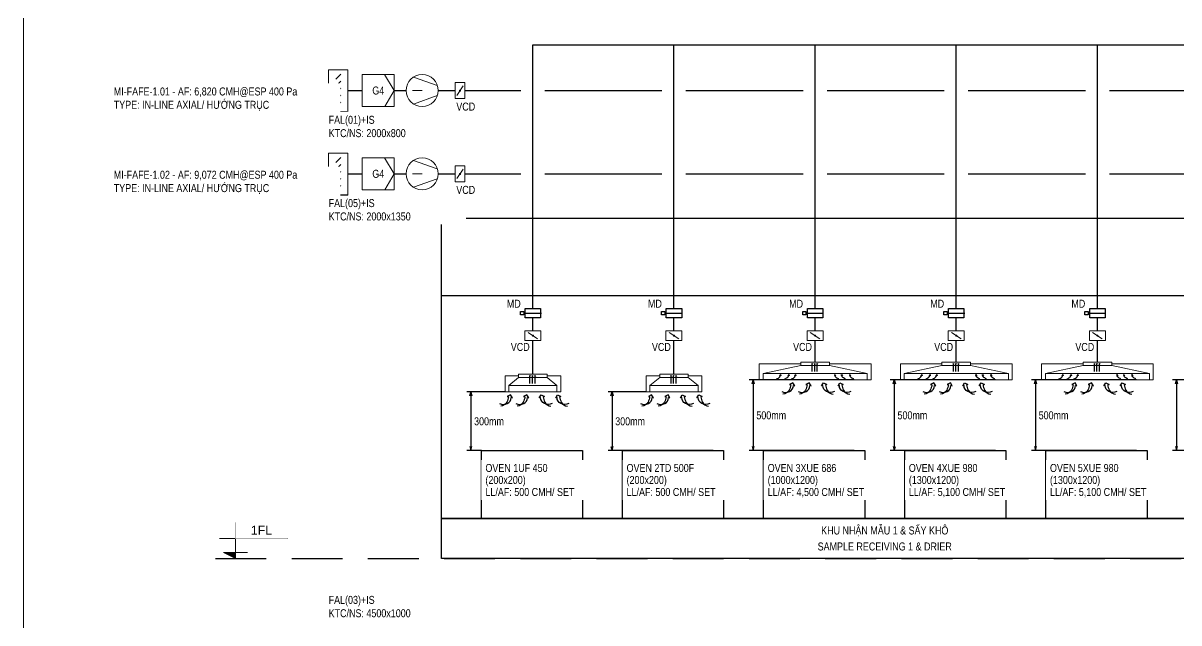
# Model space of a CAD drawing. Header units: millimetres. Extents: x 8 to 677, y 25 to 569.
# Drawn here: x 7.6 to 296.4, y 192.8 to 342.6 of the extents above; entities that cross this region are included whole.
import ezdxf
from ezdxf.enums import TextEntityAlignment as Align

# ---------------------------------------------------------------- set-up
doc = ezdxf.new("R2010")
doc.units = ezdxf.units.MM
doc.linetypes.add('DASHED', pattern=[19.05, 12.7, -6.35])
doc.linetypes.add('DOTX2', pattern=[12.7, 0, -12.7])
doc.layers.add('2DL_SYM_i', color=41, linetype='Continuous', lineweight=18)
doc.layers.add('KI-HIEU-1', color=151, linetype='Continuous', lineweight=9)
for name, color, linetype in [('EAD', 6, 'Continuous'), ('SEAS-HLL-FAD', 3, 'Continuous'), ('XANH', 5, 'Continuous')]:
    doc.layers.add(name, color=color, linetype=linetype)
doc.styles.add('Arial', font='arial.ttf', dxfattribs={"width": 0.8, "height": 2})
doc.styles.add('CP_ATTR', font='ROMANS.SHX')
doc.styles.add('Seas-Arial', font='arial.ttf')
doc.styles.add('TA1', font='arial.ttf')

# ---------------------------------------------------------------- blocks, each defined once
blk = doc.blocks.new('*U9')
for p, q in [((0, 0), (0, 900)), ((-400, 500), (1300, 500)), ((-500, 0), (500, 0)), ((0, 0), (-300, 150)), ((-300, 150), (300, 150))]:
    blk.add_line(p, q)
blk.add_solid([(0, 0), (-300, 150), (0, 150)])
at = {"color": 7, "style": 'TA1', "flags": 8}
blk.add_attdef('%%P0.000', text='', height=220, dxfattribs=at).set_placement((650, 600), align=Align.CENTER)
at = {"linetype": 'DOTX2', "ltscale": 10000}
blk.add_wipeout([(1300, 500), (1300, 900), (0, 900), (0, 500)], dxfattribs=at)
blk = doc.blocks.new('_Open30')
at = {"color": 0, "linetype": 'ByBlock', "lineweight": -2}
for p, q in [((-1, 0.267949), (0, 0)), ((0, 0), (-1, -0.267949)), ((0, 0), (-1, 0))]:
    blk.add_line(p, q, dxfattribs=at)
blk = doc.blocks.new('2DLSD031')
blk.add_wipeout([(-0.6, 1), (0.6, 1), (0.6, -1), (-0.6, -1)])
blk.add_hatch(color=256).paths.add_polyline_path([(0.06, 0), (0.06, 0.02), (0.06, 0.03), (0.05, 0.05), (0.03, 0.06), (0.02, 0.06), (0, 0.06), (-0.02, 0.06), (-0.03, 0.06), (-0.05, 0.05), (-0.06, 0.03), (-0.06, 0.02), (-0.06, 0), (-0.06, -0.02), (-0.06, -0.03), (-0.05, -0.05), (-0.03, -0.06), (-0.02, -0.06), (0, -0.06), (0.02, -0.06), (0.03, -0.06), (0.05, -0.05), (0.06, -0.03), (0.06, -0.02)])
blk.add_line((-0.4, -0.6), (0.4, 0.6))
blk.add_lwpolyline([(-0.6, 1), (0.6, 1), (0.6, -1), (-0.6, -1), (-0.6, 1)])
blk.add_lwpolyline([(0.06, 0), (0.06, 0.02), (0.06, 0.03), (0.05, 0.05), (0.03, 0.06), (0.02, 0.06), (0, 0.06), (-0.02, 0.06), (-0.03, 0.06), (-0.05, 0.05), (-0.06, 0.03), (-0.06, 0.02), (-0.06, 0), (-0.06, -0.02), (-0.06, -0.03), (-0.05, -0.05), (-0.03, -0.06), (-0.02, -0.06), (0, -0.06), (0.02, -0.06), (0.03, -0.06), (0.05, -0.05), (0.06, -0.03), (0.06, -0.02)], close=True)
blk = doc.blocks.new('G4')
at = {"layer": '2DL_SYM_i'}
blk.add_lwpolyline([(-4, -4), (4, -4), (4, 4), (-4, 4)], close=True, dxfattribs=at)
blk.add_wipeout([(-4, 4), (4, 4), (4, -4), (-4, -4)]).dxf.layer = '2DL_SYM_i'
for p, q in [((3.96, 0), (1.56, 4)), ((4, 0), (1.6, -4))]:
    blk.add_line(p, q, dxfattribs=at)
at = {"layer": '2DL_SYM_i', "insert": (0, 0), "char_height": 2, "width": 3.0733, "attachment_point": 5, "style": 'Arial', "bg_fill": 2}
blk.add_mtext('G4', dxfattribs=at)
at = {"layer": '2DL_SYM_i'}
blk.add_lwpolyline([(-4, 4), (4, 4), (4, -4), (-4, -4)], close=True, dxfattribs=at)
blk = doc.blocks.new('2DLSD077')
at = {"color": 7, "true_color": 0xffffff}
blk.add_wipeout([(-1, 1), (1, 1), (1, -1), (-1, -1)], dxfattribs=at)
for p, q in [((0.948, 0.318), (-0.543, 0.84)), ((-0.6, 0), (0, 0)), ((0.948, -0.318), (-0.543, -0.84))]:
    blk.add_line(p, q)
blk.add_circle((0, 0), 1)
at = {"linetype": 'ByBlock', "style": 'CP_ATTR', "flags": 9}
for tag, p in [('NAME', (-0.184, -0.036)), ('NUMBER', (-0.184, -0.037)), ('GROUP', (-0.184, -0.037)), ('ARTICLE', (-0.184, -0.037)), ('PRODUCT-TYPE', (-0.184, -0.037)), ('ORDER-NO', (-0.184, -0.037)), ('PRODUCER', (-0.184, -0.038)), ('TEMPERATURE', (-0.183, -0.036)), ('CHARACTER', (-0.183, -0.037)), ('POWER', (-0.183, -0.037)), ('FLOW', (-0.183, -0.037)), ('OTHER', (-0.183, -0.037)), ('VOLTAGE', (-0.183, -0.038)), ('DN', (-0.182, -0.037)), ('PN', (-0.182, -0.037))]:
    blk.add_attdef(tag, text='', height=0.0001, dxfattribs=at).set_placement(p, align=Align.MIDDLE_LEFT)
blk = doc.blocks.new('Louver')
blk.add_wipeout([(-0.6, 1.3), (-0.6, -1.3), (0.6, -1.3), (0.6, 1.3)])
for p, q in [((-0.15625, 1.03125), (0.15625, 0.71875)), ((-0.15625, 0.59375), (0.15625, 0.28125)), ((-0.15625, 0.15625), (0.15625, -0.15625)), ((-0.15625, -0.28125), (0.15625, -0.59375)), ((-0.15625, -0.71875), (0.15625, -1.03125))]:
    blk.add_line(p, q)
blk.add_lwpolyline([(-0.6, 1.3), (0.6, 1.3), (0.6, -1.3), (-0.6, -1.3), (-0.6, 1.3)])

msp = doc.modelspace()

# ---------------------------------------------------------------- linework, layer by layer
at = {"color": 3}
for p, q in [((88.74, 325.76), (103.3, 325.76)), ((117.99, 325.76), (131.97, 325.76)), ((137.97, 325.76), (167.24, 325.76)), ((173.24, 325.76), (202.51, 325.76)), ((208.51, 325.76), (237.79, 325.76)), ((243.79, 325.76), (273.06, 325.76)), ((279.06, 325.76), (308.33, 325.76)), ((88.74, 304.96), (103.3, 304.96)), ((117.99, 304.96), (131.97, 304.96)), ((137.97, 304.96), (167.24, 304.96)), ((173.24, 304.96), (202.51, 304.96)), ((208.51, 304.96), (237.79, 304.96)), ((243.79, 304.96), (273.06, 304.96)), ((279.06, 304.96), (308.33, 304.96))]:
    msp.add_line(p, q, dxfattribs=at)
at = {"color": 1, "linetype": 'DASHED', "lineweight": -3}
msp.add_lwpolyline([(7.68, 569, 0.2, 0.2, 0), (675.32, 569, 0.2, 0.2, 0), (675.32, 25, 0.2, 0.2, 0), (7.68, 25, 0.2, 0.2, 0)], format="xyseb", close=True, dxfattribs=at)
for points in [[(112.1, 293.89), (333.72, 293.89), (333.72, 218.89), (112.1, 218.89)], [(112.1, 218.89), (333.72, 218.89), (333.72, 208.89), (112.1, 208.89)]]:
    msp.add_lwpolyline(points, close=True)
at = {"color": 9}
msp.add_lwpolyline([(112.1, 274.58), (333.72, 274.58)], dxfattribs=at)
at = {"color": 8, "linetype": 'DASHED'}
msp.add_lwpolyline([(55.65, 208.89), (627.57, 208.89)], dxfattribs=at)
at = {"layer": 'EAD'}
for points in [[(170.24, 254.92), (170.24, 337.16)], [(205.51, 257.92), (205.51, 337.16)], [(240.79, 257.92), (240.79, 337.16)], [(276.06, 257.92), (276.06, 337.16)]]:
    msp.add_lwpolyline(points, dxfattribs=at)
for points in [[(122.1, 235.87), (147.37, 235.87), (147.37, 218.89), (122.1, 218.89)], [(157.37, 235.87), (182.64, 235.87), (182.64, 218.89), (157.37, 218.89)], [(192.64, 235.87), (217.91, 235.87), (217.91, 218.89), (192.64, 218.89)], [(227.91, 235.87), (253.18, 235.87), (253.18, 218.89), (227.91, 218.89)], [(263.18, 235.87), (288.45, 235.87), (288.45, 218.89), (263.18, 218.89)]]:
    msp.add_lwpolyline(points, close=True, dxfattribs=at)
at = {"layer": 'SEAS-HLL-FAD', "color": 8}
for p, q in [((215.29, 253.53), (189.02, 253.53)), ((190.02, 252.53), (190.02, 236.87)), ((250.56, 253.53), (224.29, 253.53)), ((225.29, 252.53), (225.29, 236.87)), ((285.83, 253.53), (259.56, 253.53)), ((260.56, 252.53), (260.56, 236.87)), ((321.11, 253.53), (294.83, 253.53)), ((295.83, 252.53), (295.83, 236.87)), ((128.01, 250.53), (118.48, 250.53)), ((119.48, 249.53), (119.48, 236.87)), ((163.28, 250.53), (153.75, 250.53)), ((154.75, 249.53), (154.75, 236.87)), ((122.1, 235.87), (118.48, 235.87)), ((180.02, 235.87), (153.75, 235.87)), ((215.29, 235.87), (189.02, 235.87)), ((250.56, 235.87), (224.29, 235.87)), ((285.83, 235.87), (259.56, 235.87)), ((321.11, 235.87), (294.83, 235.87))]:
    msp.add_line(p, q, dxfattribs=at)
at = {"layer": 'XANH', "lineweight": 0}
for p, q in [((201.94, 257.52), (201.94, 257.92)), ((201.94, 257.92), (209.09, 257.92)), ((209.09, 257.12), (201.94, 257.12)), ((209.09, 257.92), (209.09, 257.52)), ((237.21, 257.52), (237.21, 257.92)), ((237.21, 257.92), (244.36, 257.92)), ((244.36, 257.12), (237.21, 257.12)), ((244.36, 257.92), (244.36, 257.52)), ((272.48, 257.52), (272.48, 257.92)), ((272.48, 257.92), (279.63, 257.92)), ((279.63, 257.12), (272.48, 257.12)), ((279.63, 257.92), (279.63, 257.52)), ((131.4, 254.52), (131.4, 254.92)), ((131.4, 254.92), (138.54, 254.92)), ((138.54, 254.92), (138.54, 254.52)), ((166.67, 254.52), (166.67, 254.92)), ((166.67, 254.92), (173.81, 254.92)), ((173.81, 254.92), (173.81, 254.52)), ((218.53, 255.13), (192.5, 255.13)), ((253.8, 255.13), (227.77, 255.13)), ((289.07, 255.13), (263.04, 255.13)), ((140.98, 252.13), (128.96, 252.13)), ((138.54, 254.12), (131.4, 254.12)), ((176.25, 252.13), (164.23, 252.13)), ((173.81, 254.12), (166.67, 254.12))]:
    msp.add_line(p, q, dxfattribs=at)
at = {"layer": 'XANH', "color": 1}
for p, q in [((204.79, 257.63), (204.67, 257.42)), ((204.79, 255.62), (204.79, 257.63)), ((204.79, 257.63), (204.91, 257.42)), ((205.41, 257.63), (205.29, 257.42)), ((205.41, 255.62), (205.41, 257.63)), ((205.41, 257.63), (205.53, 257.42)), ((206.05, 257.63), (205.93, 257.42)), ((206.05, 255.62), (206.05, 257.63)), ((206.05, 257.63), (206.17, 257.42)), ((240.06, 257.63), (239.94, 257.42)), ((240.06, 255.62), (240.06, 257.63)), ((240.06, 257.63), (240.18, 257.42)), ((240.68, 257.63), (240.56, 257.42)), ((240.68, 255.62), (240.68, 257.63)), ((240.68, 257.63), (240.8, 257.42)), ((241.32, 257.63), (241.2, 257.42)), ((241.32, 255.62), (241.32, 257.63)), ((241.32, 257.63), (241.44, 257.42)), ((275.33, 257.63), (275.21, 257.42)), ((275.33, 255.62), (275.33, 257.63)), ((275.33, 257.63), (275.45, 257.42)), ((275.95, 257.63), (275.83, 257.42)), ((275.95, 255.62), (275.95, 257.63)), ((275.95, 257.63), (276.07, 257.42)), ((276.59, 257.63), (276.47, 257.42)), ((276.59, 255.62), (276.59, 257.63)), ((276.59, 257.63), (276.71, 257.42)), ((134.25, 254.63), (134.13, 254.42)), ((134.25, 252.62), (134.25, 254.63)), ((134.25, 254.63), (134.37, 254.42)), ((134.86, 254.63), (134.74, 254.42)), ((134.86, 252.62), (134.86, 254.63)), ((134.86, 254.63), (134.99, 254.42)), ((135.51, 254.63), (135.39, 254.42)), ((135.51, 252.62), (135.51, 254.63)), ((135.51, 254.63), (135.63, 254.42)), ((169.52, 254.63), (169.4, 254.42)), ((169.52, 252.62), (169.52, 254.63)), ((169.52, 254.63), (169.64, 254.42)), ((170.14, 254.63), (170.01, 254.42)), ((170.14, 252.62), (170.14, 254.63)), ((170.14, 254.63), (170.26, 254.42)), ((170.78, 254.63), (170.66, 254.42)), ((170.78, 252.62), (170.78, 254.63)), ((170.78, 254.63), (170.9, 254.42))]:
    msp.add_line(p, q, dxfattribs=at)
at = {"layer": 'XANH', "lineweight": 0}
for points in [[(209.09, 257.52), (219.48, 257.52), (219.48, 253.53), (191.55, 253.53), (191.55, 257.52), (201.94, 257.52)], [(192.5, 253.53), (192.5, 255.13), (201.94, 257.12)], [(201.94, 257.52), (201.94, 257.12)], [(209.09, 257.52), (209.09, 257.12)], [(218.53, 253.53), (218.53, 255.13), (209.09, 257.12)], [(244.36, 257.52), (254.75, 257.52), (254.75, 253.53), (226.82, 253.53), (226.82, 257.52), (237.21, 257.52)], [(227.77, 253.53), (227.77, 255.13), (237.21, 257.12)], [(237.21, 257.52), (237.21, 257.12)], [(244.36, 257.52), (244.36, 257.12)], [(253.8, 253.53), (253.8, 255.13), (244.36, 257.12)], [(279.63, 257.52), (290.02, 257.52), (290.02, 253.53), (262.09, 253.53), (262.09, 257.52), (272.48, 257.52)], [(263.04, 253.53), (263.04, 255.13), (272.48, 257.12)], [(272.48, 257.52), (272.48, 257.12)], [(279.63, 257.52), (279.63, 257.12)], [(289.07, 253.53), (289.07, 255.13), (279.63, 257.12)], [(141.94, 254.52), (141.94, 250.53), (128.01, 250.53), (128.01, 254.52)], [(128.01, 254.52), (131.4, 254.52)], [(131.4, 254.52), (131.4, 254.12)], [(138.54, 254.52), (141.94, 254.52)], [(138.54, 254.52), (138.54, 254.12)], [(177.21, 254.52), (177.21, 250.53), (163.28, 250.53), (163.28, 254.52)], [(163.28, 254.52), (166.67, 254.52)], [(166.67, 254.52), (166.67, 254.12)], [(173.81, 254.52), (177.21, 254.52)], [(173.81, 254.52), (173.81, 254.12)], [(128.96, 250.53), (128.96, 252.13), (131.4, 254.12)], [(140.98, 250.53), (140.98, 252.13), (138.54, 254.12)], [(164.23, 250.53), (164.23, 252.13), (166.67, 254.12)], [(176.25, 250.53), (176.25, 252.13), (173.81, 254.12)]]:
    msp.add_lwpolyline(points, dxfattribs=at)
at = {"layer": 'XANH', "color": 1}
for points in [[(196.88, 254.86), (196.64, 254.55)], [(196.88, 254.86), (196.95, 254.55)], [(198.95, 254.86), (198.71, 254.55)], [(198.95, 254.86), (199.02, 254.55)], [(200.63, 254.86), (200.39, 254.55)], [(200.63, 254.86), (200.7, 254.55)], [(210.4, 254.86), (210.33, 254.55)], [(210.4, 254.86), (210.64, 254.55)], [(212.08, 254.86), (212.01, 254.55)], [(212.08, 254.86), (212.32, 254.55)], [(214.15, 254.86), (214.08, 254.55)], [(214.15, 254.86), (214.39, 254.55)], [(232.15, 254.86), (231.91, 254.55)], [(232.15, 254.86), (232.22, 254.55)], [(234.22, 254.86), (233.98, 254.55)], [(234.22, 254.86), (234.29, 254.55)], [(235.9, 254.86), (235.66, 254.55)], [(235.9, 254.86), (235.97, 254.55)], [(245.67, 254.86), (245.6, 254.55)], [(245.67, 254.86), (245.91, 254.55)], [(247.35, 254.86), (247.28, 254.55)], [(247.35, 254.86), (247.59, 254.55)], [(249.42, 254.86), (249.35, 254.55)], [(249.42, 254.86), (249.66, 254.55)], [(267.42, 254.86), (267.18, 254.55)], [(267.42, 254.86), (267.49, 254.55)], [(269.49, 254.86), (269.25, 254.55)], [(269.49, 254.86), (269.56, 254.55)], [(271.17, 254.86), (270.93, 254.55)], [(271.17, 254.86), (271.24, 254.55)], [(280.94, 254.86), (280.87, 254.55)], [(280.94, 254.86), (281.18, 254.55)], [(282.62, 254.86), (282.55, 254.55)], [(282.62, 254.86), (282.86, 254.55)], [(284.69, 254.86), (284.62, 254.55)], [(284.69, 254.86), (284.93, 254.55)]]:
    msp.add_lwpolyline(points, dxfattribs=at)
for points in [[(197.16, 250.61, 0.241528), (199.13, 250.59, 0.27011), (200.07, 252.09), (200.4, 251.99), (199.93, 252.78), (199.1, 252.36), (199.43, 252.27, -0.070122), (199.03, 250.93, -0.241952), (197.47, 249.93)], [(201.26, 250.61, 0.241528), (203.24, 250.59, 0.27011), (204.18, 252.09), (204.5, 251.99), (204.03, 252.78), (203.2, 252.36), (203.53, 252.27, -0.070122), (203.13, 250.93, -0.241952), (201.58, 249.93)], [(210.36, 250.61, -0.241528), (208.38, 250.59, -0.27011), (207.45, 252.09), (207.12, 251.99), (207.59, 252.78), (208.42, 252.36), (208.09, 252.27, 0.070122), (208.49, 250.93, 0.241952), (210.04, 249.93)], [(214.47, 250.61, -0.241528), (212.49, 250.59, -0.27011), (211.56, 252.09), (211.23, 251.99), (211.7, 252.78), (212.53, 252.36), (212.2, 252.27, 0.070122), (212.6, 250.93, 0.241952), (214.15, 249.93)], [(232.43, 250.61, 0.241528), (234.41, 250.59, 0.27011), (235.34, 252.09), (235.67, 251.99), (235.2, 252.78), (234.37, 252.36), (234.7, 252.27, -0.070122), (234.3, 250.93, -0.241952), (232.75, 249.93)], [(236.53, 250.61, 0.241528), (238.51, 250.59, 0.27011), (239.45, 252.09), (239.77, 251.99), (239.3, 252.78), (238.47, 252.36), (238.8, 252.27, -0.070122), (238.4, 250.93, -0.241952), (236.85, 249.93)], [(245.63, 250.61, -0.241528), (243.66, 250.59, -0.27011), (242.72, 252.09), (242.39, 251.99), (242.86, 252.78), (243.69, 252.36), (243.36, 252.27, 0.070122), (243.76, 250.93, 0.241952), (245.32, 249.93)], [(249.74, 250.61, -0.241528), (247.76, 250.59, -0.27011), (246.83, 252.09), (246.5, 251.99), (246.97, 252.78), (247.8, 252.36), (247.47, 252.27, 0.070122), (247.87, 250.93, 0.241952), (249.42, 249.93)], [(267.7, 250.61, 0.241528), (269.68, 250.59, 0.27011), (270.61, 252.09), (270.94, 251.99), (270.47, 252.78), (269.64, 252.36), (269.97, 252.27, -0.070122), (269.57, 250.93, -0.241952), (268.02, 249.93)], [(271.81, 250.61, 0.241528), (273.78, 250.59, 0.27011), (274.72, 252.09), (275.04, 251.99), (274.57, 252.78), (273.75, 252.36), (274.08, 252.27, -0.070122), (273.67, 250.93, -0.241952), (272.12, 249.93)], [(280.9, 250.61, -0.241528), (278.93, 250.59, -0.27011), (277.99, 252.09), (277.67, 251.99), (278.13, 252.78), (278.96, 252.36), (278.63, 252.27, 0.070122), (279.03, 250.93, 0.241952), (280.59, 249.93)], [(285.01, 250.61, -0.241528), (283.03, 250.59, -0.27011), (282.1, 252.09), (281.77, 251.99), (282.24, 252.78), (283.07, 252.36), (282.74, 252.27, 0.070122), (283.14, 250.93, 0.241952), (284.69, 249.93)], [(126.62, 247.61, 0.241528), (128.59, 247.59, 0.27011), (129.53, 249.09), (129.85, 249), (129.38, 249.78), (128.56, 249.36), (128.89, 249.27, -0.070122), (128.48, 247.93, -0.241952), (126.93, 246.93)], [(130.72, 247.61, 0.241528), (132.7, 247.59, 0.27011), (133.63, 249.09), (133.96, 249), (133.49, 249.78), (132.66, 249.36), (132.99, 249.27, -0.070122), (132.59, 247.93, -0.241952), (131.04, 246.93)], [(139.82, 247.61, -0.241528), (137.84, 247.59, -0.27011), (136.91, 249.09), (136.58, 249), (137.05, 249.78), (137.88, 249.36), (137.55, 249.27, 0.070122), (137.95, 247.93, 0.241952), (139.5, 246.93)], [(143.93, 247.61, -0.241528), (141.95, 247.59, -0.27011), (141.01, 249.09), (140.69, 249), (141.16, 249.78), (141.99, 249.36), (141.66, 249.27, 0.070122), (142.06, 247.93, 0.241952), (143.61, 246.93)], [(161.89, 247.61, 0.241528), (163.86, 247.59, 0.27011), (164.8, 249.09), (165.12, 249), (164.66, 249.78), (163.83, 249.36), (164.16, 249.27, -0.070122), (163.76, 247.93, -0.241952), (162.2, 246.93)], [(165.99, 247.61, 0.241528), (167.97, 247.59, 0.27011), (168.9, 249.09), (169.23, 249), (168.76, 249.78), (167.93, 249.36), (168.26, 249.27, -0.070122), (167.86, 247.93, -0.241952), (166.31, 246.93)], [(175.09, 247.61, -0.241528), (173.11, 247.59, -0.27011), (172.18, 249.09), (171.85, 249), (172.32, 249.78), (173.15, 249.36), (172.82, 249.27, 0.070122), (173.22, 247.93, 0.241952), (174.77, 246.93)], [(179.2, 247.61, -0.241528), (177.22, 247.59, -0.27011), (176.29, 249.09), (175.96, 249), (176.43, 249.78), (177.26, 249.36), (176.93, 249.27, 0.070122), (177.33, 247.93, 0.241952), (178.88, 246.93)]]:
    msp.add_lwpolyline(points, format="xyb", dxfattribs=at)
for points in [[(195.88, 253.74), (196.66, 254.28), (196.88, 254.86)], [(197.95, 253.76), (198.74, 254.28), (198.95, 254.86)], [(199.63, 253.74), (200.41, 254.28), (200.63, 254.86)], [(211.4, 253.74), (210.61, 254.28), (210.4, 254.86)], [(213.08, 253.76), (212.29, 254.28), (212.08, 254.86)], [(215.15, 253.74), (214.36, 254.28), (214.15, 254.86)], [(231.15, 253.74), (231.93, 254.28), (232.15, 254.86)], [(233.22, 253.76), (234.01, 254.28), (234.22, 254.86)], [(234.9, 253.74), (235.69, 254.28), (235.9, 254.86)], [(246.67, 253.74), (245.88, 254.28), (245.67, 254.86)], [(248.35, 253.76), (247.56, 254.28), (247.35, 254.86)], [(250.42, 253.74), (249.64, 254.28), (249.42, 254.86)], [(266.42, 253.74), (267.21, 254.28), (267.42, 254.86)], [(268.49, 253.76), (269.28, 254.28), (269.49, 254.86)], [(270.17, 253.74), (270.96, 254.28), (271.17, 254.86)], [(281.94, 253.74), (281.16, 254.28), (280.94, 254.86)], [(283.62, 253.76), (282.83, 254.28), (282.62, 254.86)], [(285.69, 253.74), (284.91, 254.28), (284.69, 254.86)]]:
    msp.add_spline(points, degree=3, dxfattribs=at)

# ---------------------------------------------------------------- block references
at = {"layer": 'SEAS-HLL-FAD', "color": 8, "rotation": 90}
for p in [(190.02, 253.53), (225.29, 253.53), (260.56, 253.53), (295.83, 253.53), (119.48, 250.53), (154.75, 250.53)]:
    msp.add_blockref('_Open30', p, dxfattribs=at)
at = {"layer": 'SEAS-HLL-FAD', "color": 8, "xscale": -1, "rotation": 89.99991653921806}
for p in [(119.48, 235.87), (154.75, 235.87), (190.02, 235.87), (225.29, 235.87), (260.56, 235.87), (295.83, 235.87)]:
    msp.add_blockref('_Open30', p, dxfattribs=at)

# ---------------------------------------------------------------- texts
at = {"color": 3, "style": 'Arial', "width": 0.8}
for p in [(118.2, 322.76), (118.2, 301.96)]:
    msp.add_text('VCD', height=2, dxfattribs=at).set_placement(p, align=Align.TOP_CENTER)
at = {"style": 'Arial', "width": 0.8}
for p in [(128.46, 272.53), (163.74, 272.53), (199.01, 272.53), (234.28, 272.53), (269.55, 272.53)]:
    msp.add_text('MD', height=2, dxfattribs=at).set_placement(p, align=Align.MIDDLE_LEFT)
for s, p in [('500mm', (194.55, 245.66)), ('500mm', (229.82, 245.66)), ('500mm', (265.1, 245.66)), ('300mm', (124.01, 244.16)), ('300mm', (159.28, 244.16))]:
    msp.add_text(s, height=2, dxfattribs=at).set_placement(p, align=Align.TOP_CENTER)
at = {"linetype": 'ByBlock', "style": 'Seas-Arial', "width": 0.8}
for s, p in [('KHU NHẬN MẪU 1 & SẤY KHÔ', (222.91, 215.9)), ('SAMPLE RECEIVING 1 & DRIER', (222.91, 211.9))]:
    msp.add_text(s, height=2, dxfattribs=at).set_placement(p, align=Align.MIDDLE_CENTER)

# ---------------------------------------------------------------- next in the draw order: block references
for p in [(96.34, 325.76), (96.34, 304.96)]:
    msp.add_blockref('G4', p)
at = {"layer": '2DL_SYM_i', "xscale": -4, "yscale": 4, "zscale": 4}
msp.add_blockref('Louver', (86.34, 325.76), dxfattribs=at)
at = {"layer": '2DL_SYM_i'}
for name, p, xscale, yscale, zscale, rotation in [('2DLSD077', (107.3, 325.76), -4, 4, 4, 180), ('2DLSD077', (107.3, 304.96), -4, 4, 4, 180), ('2DLSD031', (170.24, 264.58), 2, 2, 2, 90), ('2DLSD031', (205.51, 264.58), 2, 2, 2, 90), ('2DLSD031', (240.79, 264.58), 2, 2, 2, 90), ('2DLSD031', (276.06, 264.58), 2, 2, 2, 90)]:
    msp.add_blockref(name, p, dxfattribs=dict(at, xscale=xscale, yscale=yscale, zscale=zscale, rotation=rotation))
at = {"layer": 'KI-HIEU-1', "xscale": 0.01, "yscale": 0.01, "zscale": 0.01}
msp.add_blockref('*U9', (60.65, 208.89), dxfattribs=at).add_auto_attribs({'%%P0.000': '1FL'})

# ---------------------------------------------------------------- next in the draw order: texts
at = {"ltscale": 0.5, "char_height": 2, "width": 27.415, "attachment_point": 1, "line_spacing_factor": 0.9, "style": 'Arial', "bg_fill": 2}
for s, insert in [('OVEN 1UF 450\\P(200x200)\\PLL/AF: 500 CMH/ SET', (123.12, 232.51)), ('OVEN 2TD 500F\\P(200x200)\\PLL/AF: 500 CMH/ SET', (158.39, 232.51)), ('OVEN 3XUE 686 (1000x1200)\\PLL/AF: 4,500 CMH/ SET', (193.66, 232.51)), ('OVEN 4XUE 980\\P(1300x1200)\\PLL/AF: 5,100 CMH/ SET', (228.93, 232.51)), ('OVEN 5XUE 980\\P(1300x1200)\\PLL/AF: 5,100 CMH/ SET', (264.2, 232.51))]:
    msp.add_mtext(s, dxfattribs=dict(at, insert=insert))
at = {"color": 3, "insert": (83.94, 199.56), "char_height": 2, "width": 33.3182, "attachment_point": 1, "style": 'Arial', "bg_fill": 2}
msp.add_mtext('FAL(03)+IS\\PKTC/NS: 4500x1000', dxfattribs=at)

# ---------------------------------------------------------------- next in the draw order: wipeouts: each hides what was drawn before it
for points in [[(168.32, 268.97), (168.32, 271.37), (172.17, 271.37), (172.17, 268.97)], [(203.59, 268.97), (203.59, 271.37), (207.44, 271.37), (207.44, 268.97)], [(238.86, 268.97), (238.86, 271.37), (242.71, 271.37), (242.71, 268.97)], [(274.13, 268.97), (274.13, 271.37), (277.98, 271.37), (277.98, 268.97)]]:
    msp.add_wipeout(points)

# ---------------------------------------------------------------- next in the draw order: linework, layer by layer
at = {"color": 3}
for p, q in [((111.3, 325.76), (117.99, 325.76)), ((111.3, 304.96), (117.99, 304.96))]:
    msp.add_line(p, q, dxfattribs=at)
for p, q in [((167.95, 270.16), (172.36, 270.16)), ((203.22, 270.16), (207.63, 270.16)), ((238.5, 270.16), (242.9, 270.16)), ((273.77, 270.16), (278.17, 270.16))]:
    msp.add_line(p, q)
for points in [[(167.14, 270.59), (167.95, 270.59), (167.95, 269.74), (167.14, 269.74)], [(202.41, 270.59), (203.22, 270.59), (203.22, 269.74), (202.41, 269.74)], [(237.68, 270.59), (238.5, 270.59), (238.5, 269.74), (237.68, 269.74)], [(272.95, 270.59), (273.77, 270.59), (273.77, 269.74), (272.95, 269.74)]]:
    msp.add_lwpolyline(points, close=True)
for points in [[(168.32, 268.97), (168.32, 271.37), (172.17, 271.37), (172.17, 268.97), (168.32, 268.97)], [(203.59, 268.97), (203.59, 271.37), (207.44, 271.37), (207.44, 268.97), (203.59, 268.97)], [(238.86, 268.97), (238.86, 271.37), (242.71, 271.37), (242.71, 268.97), (238.86, 268.97)], [(274.13, 268.97), (274.13, 271.37), (277.98, 271.37), (277.98, 268.97), (274.13, 268.97)]]:
    msp.add_lwpolyline(points)
at = {"layer": 'EAD'}
msp.add_lwpolyline([(134.97, 254.92), (134.97, 337.16), (513.79, 337.16)], dxfattribs=at)

# ---------------------------------------------------------------- next in the draw order: texts
at = {"style": 'Arial', "width": 0.8}
for p in [(167.09, 262.73), (202.36, 262.73), (237.63, 262.73), (272.9, 262.73)]:
    msp.add_text('VCD', height=2, dxfattribs=at).set_placement(p, align=Align.TOP_CENTER)
at = {"color": 3, "char_height": 2, "style": 'Arial', "bg_fill": 2}
for s, insert, width, attachment_point in [('MI-FAFE-1.01 - AF: 6,820 CMH@ESP 400 Pa\\PTYPE: IN-LINE AXIAL/ HƯỚNG TRỤC', (30.24, 320.76), 55.623, 7), ('FAL(05)+IS\\PKTC/NS: 2000x1350', (83.94, 298.66), 33.3182, 1)]:
    msp.add_mtext(s, dxfattribs=dict(at, insert=insert, width=width, attachment_point=attachment_point))

# ---------------------------------------------------------------- next in the draw order: block references
at = {"layer": '2DL_SYM_i'}
for name, p, xscale, yscale, zscale in [('2DLSD031', (116.79, 325.76), 2, 2, 2), ('Louver', (86.34, 304.96), -4, 4, 4), ('2DLSD031', (116.79, 304.96), 2, 2, 2)]:
    msp.add_blockref(name, p, dxfattribs=dict(at, xscale=xscale, yscale=yscale, zscale=zscale))
at = {"layer": '2DL_SYM_i', "xscale": 2, "yscale": 2, "zscale": 2, "rotation": 90}
msp.add_blockref('2DLSD031', (134.97, 264.58), dxfattribs=at)

# ---------------------------------------------------------------- next in the draw order: texts
at = {"color": 3, "insert": (83.94, 319.46), "char_height": 2, "width": 33.3182, "attachment_point": 1, "style": 'Arial', "bg_fill": 2}
msp.add_mtext('FAL(01)+IS\\PKTC/NS: 2000x800', dxfattribs=at)

# ---------------------------------------------------------------- next in the draw order: wipeouts: each hides what was drawn before it
msp.add_wipeout([(133.05, 268.97), (133.05, 271.37), (136.9, 271.37), (136.9, 268.97)])

# ---------------------------------------------------------------- next in the draw order: linework, layer by layer
msp.add_line((132.68, 270.16), (137.09, 270.16))
msp.add_lwpolyline([(131.87, 270.59), (132.68, 270.59), (132.68, 269.74), (131.87, 269.74)], close=True)
msp.add_lwpolyline([(133.05, 268.97), (133.05, 271.37), (136.9, 271.37), (136.9, 268.97), (133.05, 268.97)])

# ---------------------------------------------------------------- next in the draw order: texts
at = {"style": 'Arial', "width": 0.8}
msp.add_text('VCD', height=2, dxfattribs=at).set_placement((131.82, 262.73), align=Align.TOP_CENTER)
at = {"color": 3, "insert": (30.24, 299.96), "char_height": 2, "width": 55.623, "attachment_point": 7, "style": 'Arial', "bg_fill": 2}
msp.add_mtext('MI-FAFE-1.02 - AF: 9,072 CMH@ESP 400 Pa\\PTYPE: IN-LINE AXIAL/ HƯỚNG TRỤC', dxfattribs=at)

doc.saveas('drawing.dxf')
